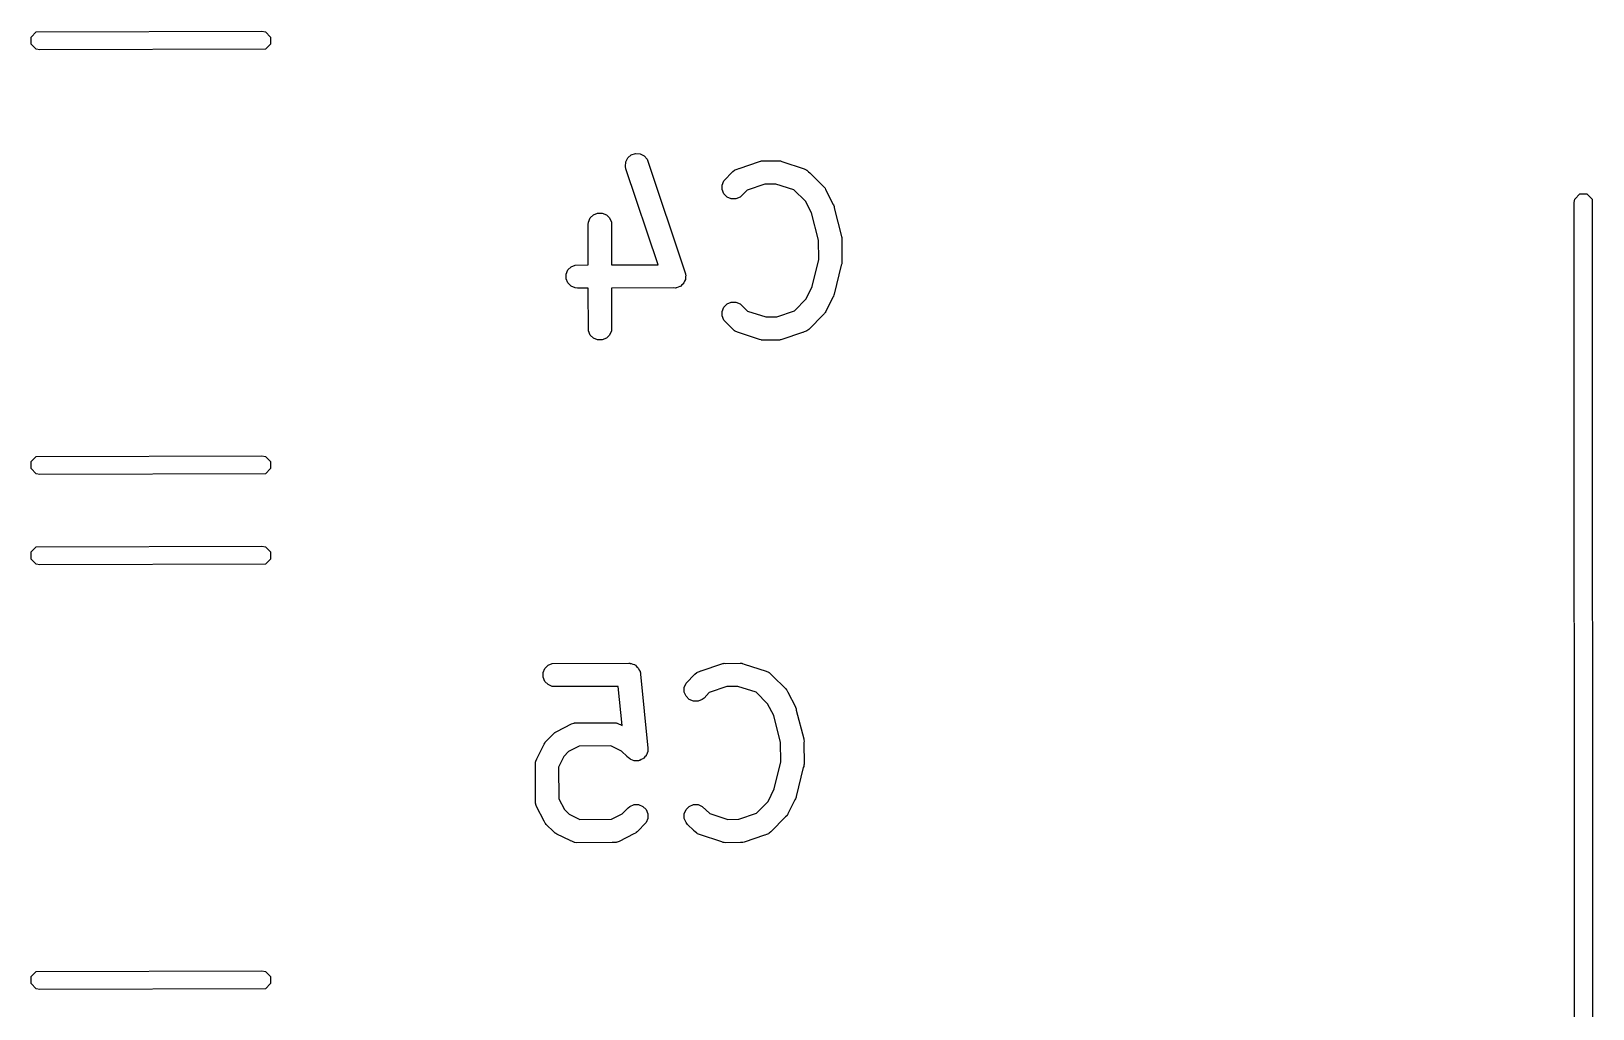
# Model space of a CAD drawing. Extents: x 208 to 341, y -149 to -108.
# Drawn here: x 290.47 to 300.47, y -113.86 to -107.6 of the extents above; entities that cross this region are included whole.
import ezdxf

# ---------------------------------------------------------------- set-up
doc = ezdxf.new("R2010")
doc.units = 0
doc.layers.add('BLACK', color=7, linetype='CONTINUOUS')

msp = doc.modelspace()

# ---------------------------------------------------------------- linework, layer by layer
at = {"layer": 'BLACK', "linetype": 'CONTINUOUS'}
for p, q in [((290.465647, -107.636846), (290.498119, -107.604374)), ((290.465647, -107.682768), (290.465647, -107.636846)), ((290.498119, -107.604374), (291.943584, -107.599807)), ((291.943584, -107.599807), (291.966545, -107.604374)), ((291.966545, -107.604374), (291.999017, -107.636846)), ((291.999017, -107.636846), (291.999017, -107.682768)), ((290.498119, -107.71524), (290.465647, -107.682768)), ((290.52108, -107.719807), (290.498119, -107.71524)), ((291.966545, -107.71524), (290.52108, -107.719807)), ((291.999017, -107.682768), (291.966545, -107.71524)), ((294.273207, -108.46658), (294.275282, -108.43739)), ((294.276467, -108.480917), (294.273207, -108.46658)), ((294.275282, -108.43739), (294.288368, -108.411217)), ((294.288368, -108.411217), (294.310475, -108.392043)), ((294.310475, -108.392043), (294.338238, -108.382789)), ((294.338238, -108.382789), (294.367428, -108.384864)), ((294.367428, -108.384864), (294.393601, -108.39795)), ((294.393601, -108.39795), (294.412775, -108.420057)), ((294.412775, -108.420057), (294.656864, -109.147767)), ((295.001634, -108.478879), (295.133424, -108.433668)), ((295.133424, -108.433668), (295.140679, -108.432018)), ((295.140679, -108.432018), (295.14251, -108.43126)), ((295.14251, -108.43126), (295.144106, -108.431239)), ((295.144106, -108.431239), (295.147761, -108.430408)), ((295.147761, -108.430408), (295.157061, -108.431069)), ((295.157061, -108.431069), (295.25238, -108.429819)), ((295.25238, -108.429819), (295.259785, -108.430548)), ((295.259785, -108.430548), (295.26176, -108.430408)), ((295.26176, -108.430408), (295.263246, -108.430889)), ((295.263246, -108.430889), (295.267012, -108.43126)), ((295.267012, -108.43126), (295.276375, -108.435138)), ((295.276375, -108.435138), (295.418954, -108.481287)), ((294.483019, -109.096718), (294.276467, -108.480917)), ((294.893107, -108.585426), (294.904306, -108.558389)), ((294.904306, -108.558389), (294.961252, -108.499405)), ((294.961252, -108.499405), (294.972617, -108.490078)), ((294.972617, -108.490078), (294.975105, -108.489047)), ((294.975105, -108.489047), (294.977142, -108.487281)), ((294.977142, -108.487281), (294.990105, -108.482833)), ((294.990105, -108.482833), (294.999653, -108.478879)), ((294.999653, -108.478879), (295.001634, -108.478879)), ((295.418954, -108.481287), (295.432379, -108.487281)), ((295.432379, -108.487281), (295.434414, -108.489046)), ((295.434414, -108.489046), (295.436905, -108.490078)), ((295.436905, -108.490078), (295.446843, -108.499826)), ((295.446843, -108.499826), (295.454486, -108.506455)), ((295.454486, -108.506455), (295.455337, -108.508158)), ((295.455337, -108.508158), (295.543508, -108.594643)), ((294.893107, -108.614688), (294.893107, -108.585426)), ((294.904306, -108.641725), (294.893107, -108.614688)), ((294.924998, -108.662417), (294.904306, -108.641725)), ((294.952035, -108.673616), (294.924998, -108.662417)), ((295.008334, -108.662417), (294.981297, -108.673616)), ((295.019699, -108.65309), (295.008334, -108.662417)), ((295.053221, -108.618367), (295.019699, -108.65309)), ((295.165927, -108.579703), (295.053221, -108.618367)), ((295.237306, -108.578767), (295.165927, -108.579703)), ((295.353233, -108.61629), (295.237306, -108.578767)), ((295.427442, -108.68908), (295.353233, -108.61629)), ((295.543508, -108.594643), (295.548228, -108.600393)), ((295.548228, -108.600393), (295.549725, -108.601692)), ((295.549725, -108.601692), (295.550451, -108.603102)), ((295.550451, -108.603102), (295.552836, -108.606008)), ((295.552836, -108.606008), (295.556487, -108.614823)), ((295.556487, -108.614823), (295.605176, -108.709373)), ((300.356899, -108.675096), (300.389371, -108.642624)), ((300.389371, -108.642624), (300.435293, -108.642624)), ((300.435293, -108.642624), (300.467765, -108.675096)), ((294.067855, -108.775792), (294.094891, -108.764593)), ((294.094891, -108.764593), (294.124155, -108.764593)), ((294.124155, -108.764593), (294.151191, -108.775792)), ((294.981297, -108.673616), (294.952035, -108.673616)), ((295.466133, -108.764215), (295.427442, -108.68908)), ((295.510751, -108.937645), (295.466133, -108.764215)), ((295.605176, -108.709373), (295.605585, -108.710442)), ((295.605585, -108.710442), (295.605908, -108.710878)), ((295.605908, -108.710878), (295.606227, -108.712121)), ((295.606227, -108.712121), (295.610431, -108.723104)), ((295.610431, -108.723104), (295.610956, -108.730501)), ((295.610956, -108.730501), (295.658474, -108.9152)), ((300.352332, -108.698057), (300.356899, -108.675096)), ((300.356899, -118.991018), (300.352332, -108.698057)), ((300.467765, -108.675096), (300.472332, -118.968057)), ((294.034523, -108.838152), (294.035964, -108.82352)), ((294.035072, -109.097737), (294.034523, -108.838152)), ((294.035964, -108.82352), (294.047163, -108.796484)), ((294.047163, -108.796484), (294.067855, -108.775792)), ((294.151191, -108.775792), (294.171883, -108.796484)), ((294.171883, -108.796484), (294.183082, -108.82352)), ((294.183082, -108.82352), (294.183661, -109.097399)), ((295.511893, -109.062417), (295.510751, -108.937645)), ((295.658474, -108.9152), (295.658849, -108.917736)), ((295.658849, -108.917736), (295.659272, -108.918758)), ((295.659272, -108.918758), (295.659289, -108.920719)), ((295.659289, -108.920719), (295.660624, -108.929744)), ((295.660624, -108.929744), (295.659445, -108.937667)), ((295.659445, -108.937667), (295.660713, -109.076247)), ((295.469867, -109.23554), (295.511893, -109.062417)), ((293.893107, -109.156853), (293.904306, -109.129817)), ((293.893107, -109.186117), (293.893107, -109.156853)), ((293.904306, -109.129817), (293.924998, -109.109125)), ((293.924998, -109.109125), (293.952034, -109.097926)), ((293.952034, -109.097926), (294.035072, -109.097737)), ((294.183661, -109.097399), (294.483019, -109.096718)), ((294.656864, -109.147767), (294.658513, -109.155022)), ((294.658513, -109.155022), (294.659272, -109.156853)), ((294.659272, -109.156853), (294.659272, -109.158357)), ((294.659272, -109.158357), (294.660124, -109.162104)), ((294.660124, -109.162104), (294.659272, -109.174089)), ((295.656095, -109.098547), (295.610855, -109.284913)), ((295.659272, -109.090879), (295.656095, -109.098547)), ((295.660169, -109.081764), (295.659272, -109.090879)), ((295.660624, -109.079893), (295.660169, -109.081764)), ((295.660713, -109.076247), (295.660461, -109.0788)), ((295.660461, -109.0788), (295.660624, -109.079893)), ((293.904306, -109.213153), (293.893107, -109.186117)), ((293.924998, -109.233845), (293.904306, -109.213153)), ((293.952034, -109.245044), (293.924998, -109.233845)), ((293.966666, -109.246485), (293.952034, -109.245044)), ((294.035386, -109.246328), (293.966666, -109.246485)), ((294.035964, -109.519451), (294.035386, -109.246328)), ((294.583641, -109.245081), (294.183975, -109.24599)), ((294.183975, -109.24599), (294.184523, -109.504819)), ((294.595093, -109.245896), (294.583641, -109.245081)), ((294.59763, -109.24505), (294.595093, -109.245896)), ((294.600345, -109.245044), (294.59763, -109.24505)), ((294.611454, -109.240442), (294.600345, -109.245044)), ((294.622855, -109.236642), (294.611454, -109.240442)), ((294.62489, -109.234876), (294.622855, -109.236642)), ((294.627381, -109.233845), (294.62489, -109.234876)), ((294.635883, -109.225342), (294.627381, -109.233845)), ((294.644963, -109.217468), (294.635883, -109.225342)), ((294.646167, -109.215058), (294.644963, -109.217468)), ((294.648073, -109.213153), (294.646167, -109.215058)), ((294.652675, -109.202041), (294.648073, -109.213153)), ((294.658049, -109.191294), (294.652675, -109.202041)), ((294.658239, -109.188608), (294.658049, -109.191294)), ((294.659272, -109.186117), (294.658239, -109.188608)), ((294.659272, -109.174089), (294.659272, -109.186117)), ((295.431142, -109.31535), (295.469867, -109.23554)), ((294.893107, -109.394948), (294.904306, -109.367912)), ((294.904306, -109.367912), (294.924999, -109.347219)), ((294.924999, -109.347219), (294.952035, -109.336021)), ((294.952035, -109.336021), (294.981298, -109.336021)), ((294.981298, -109.336021), (295.008334, -109.34722)), ((295.008334, -109.34722), (295.056023, -109.393262)), ((295.356865, -109.391076), (295.431142, -109.31535)), ((295.601825, -109.304269), (295.557557, -109.395502)), ((295.605908, -109.298759), (295.601825, -109.304269)), ((295.609843, -109.287743), (295.605908, -109.298759)), ((295.610431, -109.286533), (295.609843, -109.287743)), ((295.610469, -109.285992), (295.610431, -109.286533)), ((295.610855, -109.284913), (295.610469, -109.285992)), ((294.893107, -109.424211), (294.893107, -109.394948)), ((294.904305, -109.451247), (294.893107, -109.424211)), ((294.913632, -109.462612), (294.904305, -109.451247)), ((294.954457, -109.502027), (294.913632, -109.462612)), ((295.056023, -109.393262), (295.172215, -109.43087)), ((295.172215, -109.43087), (295.243593, -109.429934)), ((295.243593, -109.429934), (295.356865, -109.391076)), ((295.542202, -109.414468), (295.44827, -109.510233)), ((295.549725, -109.407945), (295.542202, -109.414468)), ((295.551737, -109.404748), (295.549725, -109.407945)), ((295.552836, -109.403628), (295.551737, -109.404748)), ((295.553593, -109.401798), (295.552836, -109.403628)), ((295.557557, -109.395502), (295.553593, -109.401798)), ((294.047163, -109.546487), (294.035964, -109.519451)), ((294.067855, -109.567179), (294.047163, -109.546487)), ((294.094891, -109.578378), (294.067855, -109.567179)), ((294.151191, -109.567179), (294.124155, -109.578378)), ((294.171883, -109.546487), (294.151191, -109.567179)), ((294.183082, -109.519451), (294.171883, -109.546487)), ((294.184523, -109.504819), (294.183082, -109.519451)), ((294.955035, -109.503183), (294.954457, -109.502027)), ((294.961126, -109.508466), (294.955035, -109.503183)), ((294.972617, -109.51956), (294.961126, -109.508466)), ((294.975105, -109.52059), (294.972617, -109.51956)), ((294.977142, -109.522357), (294.975105, -109.52059)), ((294.990568, -109.528351), (294.977142, -109.522357)), ((295.133149, -109.5745), (294.990568, -109.528351)), ((295.407887, -109.530759), (295.276097, -109.57597)), ((295.409869, -109.530759), (295.407887, -109.530759)), ((295.419421, -109.526802), (295.409869, -109.530759)), ((295.432379, -109.522357), (295.419421, -109.526802)), ((295.434414, -109.520591), (295.432379, -109.522357)), ((295.436905, -109.51956), (295.434414, -109.520591)), ((295.44827, -109.510233), (295.436905, -109.51956)), ((294.124155, -109.578378), (294.094891, -109.578378)), ((295.14251, -109.578378), (295.133149, -109.5745)), ((295.146273, -109.578748), (295.14251, -109.578378)), ((295.147761, -109.57923), (295.146273, -109.578748)), ((295.149735, -109.579089), (295.147761, -109.57923)), ((295.157142, -109.579819), (295.149735, -109.579089)), ((295.252459, -109.578568), (295.157142, -109.579819)), ((295.26176, -109.57923), (295.252459, -109.578568)), ((295.265414, -109.578398), (295.26176, -109.57923)), ((295.267012, -109.578378), (295.265414, -109.578398)), ((295.268843, -109.577619), (295.267012, -109.578378)), ((295.276097, -109.57597), (295.268843, -109.577619)), ((290.465647, -110.356846), (290.498119, -110.324374)), ((290.465647, -110.402768), (290.465647, -110.356846)), ((290.498119, -110.324374), (291.943584, -110.319807)), ((291.943584, -110.319807), (291.966545, -110.324374)), ((291.966545, -110.324374), (291.999017, -110.356846)), ((291.999017, -110.356846), (291.999017, -110.402768)), ((290.498119, -110.43524), (290.465647, -110.402768)), ((290.52108, -110.439807), (290.498119, -110.43524)), ((291.966545, -110.43524), (290.52108, -110.439807)), ((291.999017, -110.402768), (291.966545, -110.43524)), ((290.465647, -110.936846), (290.498119, -110.904374)), ((290.465647, -110.982768), (290.465647, -110.936846)), ((290.498119, -110.904374), (291.943584, -110.899807)), ((291.943584, -110.899807), (291.966545, -110.904374)), ((291.966545, -110.904374), (291.999017, -110.936846)), ((291.999017, -110.936846), (291.999017, -110.982768)), ((290.498119, -111.01524), (290.465647, -110.982768)), ((290.52108, -111.019807), (290.498119, -111.01524)), ((291.966545, -111.01524), (290.52108, -111.019807)), ((291.999017, -110.982768), (291.966545, -111.01524)), ((293.756876, -111.682958), (293.777568, -111.662266)), ((293.777568, -111.662266), (293.804604, -111.651067)), ((293.804604, -111.651067), (294.295426, -111.649626)), ((294.295426, -111.649626), (294.300837, -111.650158)), ((294.300837, -111.650158), (294.302666, -111.649976)), ((294.302666, -111.649976), (294.304452, -111.650514)), ((294.304452, -111.650514), (294.310058, -111.651067)), ((294.310058, -111.651067), (294.320184, -111.655261)), ((294.320184, -111.655261), (294.330682, -111.658429)), ((294.330682, -111.658429), (294.333605, -111.66082)), ((294.333605, -111.66082), (294.337094, -111.662266)), ((294.337094, -111.662266), (294.344847, -111.670019)), ((294.344847, -111.670019), (294.35333, -111.67696)), ((294.758966, -111.698686), (294.890756, -111.653475)), ((294.890756, -111.653475), (294.898011, -111.651825)), ((294.898011, -111.651825), (294.899842, -111.651067)), ((294.899842, -111.651067), (294.901438, -111.651046)), ((294.901438, -111.651046), (294.905093, -111.650215)), ((294.905093, -111.650215), (294.914393, -111.650876)), ((294.914393, -111.650876), (295.009712, -111.649626)), ((295.009712, -111.649626), (295.017117, -111.650355)), ((295.017117, -111.650355), (295.019092, -111.650215)), ((295.019092, -111.650215), (295.020578, -111.650696)), ((295.020578, -111.650696), (295.024344, -111.651067)), ((295.024344, -111.651067), (295.033707, -111.654945)), ((295.033707, -111.654945), (295.176286, -111.701094)), ((293.745677, -111.709994), (293.756876, -111.682958)), ((293.745677, -111.739258), (293.745677, -111.709994)), ((293.756876, -111.766294), (293.745677, -111.739258)), ((293.777568, -111.786986), (293.756876, -111.766294)), ((294.35333, -111.67696), (294.355114, -111.680286)), ((294.355114, -111.680286), (294.357786, -111.682958)), ((294.357786, -111.682958), (294.361981, -111.693087)), ((294.361981, -111.693087), (294.367164, -111.702747)), ((294.367164, -111.702747), (294.367554, -111.70654)), ((294.367554, -111.70654), (294.368985, -111.709994)), ((294.368985, -111.709994), (294.368985, -111.720434)), ((294.368985, -111.720434), (294.417673, -112.193353)), ((294.661638, -111.778196), (294.718584, -111.719212)), ((294.718584, -111.719212), (294.729949, -111.709885)), ((294.729949, -111.709885), (294.732437, -111.708854)), ((294.732437, -111.708854), (294.734474, -111.707088)), ((294.734474, -111.707088), (294.747437, -111.70264)), ((294.747437, -111.70264), (294.756985, -111.698686)), ((294.756985, -111.698686), (294.758966, -111.698686)), ((295.176286, -111.701094), (295.189711, -111.707088)), ((295.189711, -111.707088), (295.191746, -111.708853)), ((295.191746, -111.708853), (295.194237, -111.709885)), ((295.194237, -111.709885), (295.204175, -111.719633)), ((295.204175, -111.719633), (295.211818, -111.726262)), ((295.211818, -111.726262), (295.212669, -111.727965)), ((295.212669, -111.727965), (295.30084, -111.81445)), ((293.804604, -111.798185), (293.777568, -111.786986)), ((293.819236, -111.799626), (293.804604, -111.798185)), ((294.227627, -111.798427), (293.819236, -111.799626)), ((294.253474, -112.049484), (294.227627, -111.798427)), ((294.650439, -111.805233), (294.661638, -111.778196)), ((294.650439, -111.834495), (294.650439, -111.805233)), ((294.661638, -111.861532), (294.650439, -111.834495)), ((294.68233, -111.882224), (294.661638, -111.861532)), ((294.777031, -111.872897), (294.765666, -111.882224)), ((294.810553, -111.838174), (294.777031, -111.872897)), ((294.923259, -111.79951), (294.810553, -111.838174)), ((294.994638, -111.798574), (294.923259, -111.79951)), ((295.110565, -111.836097), (294.994638, -111.798574)), ((295.184774, -111.908887), (295.110565, -111.836097)), ((295.30084, -111.81445), (295.30556, -111.8202)), ((295.30556, -111.8202), (295.307057, -111.821499)), ((295.307057, -111.821499), (295.307783, -111.822909)), ((295.307783, -111.822909), (295.310168, -111.825815)), ((295.310168, -111.825815), (295.313819, -111.83463)), ((295.313819, -111.83463), (295.362508, -111.92918)), ((294.709367, -111.893423), (294.68233, -111.882224)), ((294.738629, -111.893423), (294.709367, -111.893423)), ((294.765666, -111.882224), (294.738629, -111.893423)), ((295.223465, -111.984022), (295.184774, -111.908887)), ((295.362508, -111.92918), (295.362917, -111.930249)), ((295.362917, -111.930249), (295.36324, -111.930685)), ((295.36324, -111.930685), (295.363559, -111.931928)), ((295.363559, -111.931928), (295.367763, -111.942911)), ((295.367763, -111.942911), (295.368288, -111.950308)), ((295.368288, -111.950308), (295.415806, -112.135007)), ((293.833997, -112.087187), (293.928552, -112.038496)), ((293.928552, -112.038496), (293.942283, -112.033241)), ((293.942283, -112.033241), (293.944972, -112.033049)), ((293.944972, -112.033049), (293.947461, -112.032019)), ((293.947461, -112.032019), (293.96053, -112.031944)), ((293.96053, -112.031944), (293.971473, -112.031167)), ((293.971473, -112.031167), (293.973582, -112.03187)), ((293.973582, -112.03187), (294.200188, -112.030578)), ((294.200188, -112.030578), (294.21482, -112.032019)), ((294.21482, -112.032019), (294.217309, -112.03305)), ((294.217309, -112.03305), (294.219997, -112.033241)), ((294.219997, -112.033241), (294.23299, -112.039545)), ((294.23299, -112.039545), (294.241856, -112.043218)), ((294.241856, -112.043218), (294.243078, -112.04444)), ((294.243078, -112.04444), (294.253474, -112.049484)), ((295.268083, -112.157452), (295.223465, -111.984022)), ((293.710479, -112.253163), (293.752154, -112.167275)), ((293.752154, -112.167275), (293.756118, -112.160975)), ((293.756118, -112.160975), (293.756876, -112.159148)), ((293.756876, -112.159148), (293.758006, -112.157977)), ((293.758006, -112.157977), (293.759986, -112.154832)), ((293.759986, -112.154832), (293.76648, -112.149199)), ((293.76648, -112.149199), (293.813822, -112.100164)), ((293.813822, -112.100164), (293.819571, -112.095445)), ((293.819571, -112.095445), (293.820871, -112.093947)), ((293.820871, -112.093947), (293.822284, -112.093219)), ((293.822284, -112.093219), (293.825187, -112.090837)), ((293.825187, -112.090837), (293.833997, -112.087187)), ((295.269225, -112.282224), (295.268083, -112.157452)), ((295.415806, -112.135007), (295.416181, -112.137543)), ((295.416181, -112.137543), (295.416604, -112.138565)), ((295.416604, -112.138565), (295.416621, -112.140526)), ((295.416621, -112.140526), (295.417956, -112.149551)), ((295.417956, -112.149551), (295.416777, -112.157474)), ((295.416777, -112.157474), (295.418045, -112.296054)), ((293.69928, -112.276245), (293.705584, -112.263251)), ((293.705584, -112.263251), (293.709257, -112.254386)), ((293.709257, -112.254386), (293.710479, -112.253163)), ((293.878669, -112.247219), (293.845372, -112.315841)), ((293.908913, -112.215892), (293.878669, -112.247219)), ((293.977664, -112.180489), (293.908913, -112.215892)), ((294.1804, -112.179333), (293.977664, -112.180489)), ((294.249022, -112.21263), (294.1804, -112.179333)), ((294.284049, -112.246446), (294.249022, -112.21263)), ((294.285141, -112.248482), (294.284049, -112.246446)), ((294.291804, -112.253933), (294.285141, -112.248482)), ((294.301377, -112.263176), (294.291804, -112.253933)), ((294.304865, -112.264621), (294.301377, -112.263176)), ((294.307789, -112.267013), (294.304865, -112.264621)), ((294.318286, -112.27018), (294.307789, -112.267013)), ((294.328413, -112.274375), (294.318286, -112.27018)), ((294.332189, -112.274375), (294.328413, -112.274375)), ((294.335805, -112.275466), (294.332189, -112.274375)), ((294.346715, -112.274375), (294.335805, -112.275466)), ((294.357676, -112.274375), (294.346715, -112.274375)), ((294.361164, -112.272929), (294.357676, -112.274375)), ((294.364924, -112.272554), (294.361164, -112.272929)), ((294.374587, -112.267369), (294.364924, -112.272554)), ((294.384712, -112.263176), (294.374587, -112.267369)), ((294.387382, -112.260505), (294.384712, -112.263176)), ((294.390711, -112.25872), (294.387382, -112.260505)), ((294.397656, -112.250231), (294.390711, -112.25872)), ((294.405405, -112.242483), (294.397656, -112.250231)), ((294.406849, -112.238996), (294.405405, -112.242483)), ((294.409242, -112.236072), (294.406849, -112.238996)), ((294.41241, -112.225571), (294.409242, -112.236072)), ((294.416604, -112.215447), (294.41241, -112.225571)), ((294.417695, -112.208056), (294.416604, -112.211671)), ((294.416604, -112.211671), (294.416604, -112.215447)), ((294.417673, -112.193353), (294.417695, -112.208056)), ((293.696617, -112.296054), (293.698058, -112.281422)), ((293.697909, -112.522658), (293.696617, -112.296054)), ((293.698058, -112.281422), (293.699089, -112.278932)), ((293.699089, -112.278932), (293.69928, -112.276245)), ((293.845372, -112.315841), (293.846528, -112.518577)), ((295.227199, -112.455347), (295.269225, -112.282224)), ((295.413427, -112.318354), (295.368187, -112.50472)), ((295.416604, -112.310686), (295.413427, -112.318354)), ((295.417501, -112.301571), (295.416604, -112.310686)), ((295.417956, -112.2997), (295.417501, -112.301571)), ((295.418045, -112.296054), (295.417793, -112.298607)), ((295.417793, -112.298607), (295.417956, -112.2997)), ((295.188474, -112.535157), (295.227199, -112.455347)), ((293.697206, -112.524768), (293.697909, -112.522658)), ((293.697983, -112.53571), (293.697206, -112.524768)), ((293.698058, -112.548781), (293.697983, -112.53571)), ((293.699089, -112.55127), (293.698058, -112.548781)), ((293.69928, -112.553958), (293.699089, -112.55127)), ((293.704535, -112.56769), (293.69928, -112.553958)), ((293.753225, -112.662242), (293.704535, -112.56769)), ((293.846528, -112.518577), (293.881932, -112.587328)), ((294.290011, -112.576355), (294.301377, -112.567027)), ((294.301377, -112.567027), (294.328413, -112.555828)), ((294.328413, -112.555828), (294.357676, -112.555828)), ((294.357676, -112.555828), (294.384712, -112.567026)), ((294.384712, -112.567026), (294.405405, -112.587719)), ((294.661638, -112.587719), (294.682331, -112.567026)), ((294.682331, -112.567026), (294.709367, -112.555828)), ((294.709367, -112.555828), (294.73863, -112.555828)), ((294.73863, -112.555828), (294.765666, -112.567027)), ((294.765666, -112.567027), (294.813355, -112.613069)), ((295.114197, -112.610883), (295.188474, -112.535157)), ((295.359157, -112.524076), (295.314889, -112.615309)), ((295.36324, -112.518566), (295.359157, -112.524076)), ((295.367175, -112.50755), (295.36324, -112.518566)), ((295.367763, -112.50634), (295.367175, -112.50755)), ((295.367801, -112.505799), (295.367763, -112.50634)), ((295.368187, -112.50472), (295.367801, -112.505799)), ((293.756875, -112.671054), (293.753225, -112.662242)), ((293.759258, -112.673958), (293.756875, -112.671054)), ((293.759986, -112.675371), (293.759258, -112.673958)), ((293.881932, -112.587328), (293.913259, -112.617574)), ((293.913259, -112.617574), (293.98188, -112.65087)), ((293.98188, -112.65087), (294.184616, -112.649714)), ((294.184616, -112.649714), (294.253366, -112.614311)), ((294.253366, -112.614311), (294.290011, -112.576355)), ((294.405406, -112.671054), (294.34846, -112.730039)), ((294.405405, -112.587719), (294.416604, -112.614755)), ((294.416604, -112.644018), (294.405406, -112.671054)), ((294.416604, -112.614755), (294.416604, -112.644018)), ((294.650439, -112.614755), (294.661638, -112.587719)), ((294.650439, -112.644018), (294.650439, -112.614755)), ((294.661637, -112.671054), (294.650439, -112.644018)), ((294.670964, -112.682419), (294.661637, -112.671054)), ((294.813355, -112.613069), (294.929547, -112.650677)), ((294.929547, -112.650677), (295.000925, -112.649741)), ((295.000925, -112.649741), (295.114197, -112.610883)), ((295.299534, -112.634275), (295.205602, -112.73004)), ((295.307057, -112.627752), (295.299534, -112.634275)), ((295.309069, -112.624555), (295.307057, -112.627752)), ((295.310168, -112.623435), (295.309069, -112.624555)), ((295.310925, -112.621605), (295.310168, -112.623435)), ((295.314889, -112.615309), (295.310925, -112.621605)), ((293.761484, -112.67667), (293.759986, -112.675371)), ((293.766202, -112.682419), (293.761484, -112.67667)), ((293.815237, -112.72976), (293.766202, -112.682419)), ((293.820871, -112.736257), (293.815237, -112.72976)), ((293.824016, -112.738236), (293.820871, -112.736257)), ((293.825187, -112.739367), (293.824016, -112.738236)), ((293.827014, -112.740124), (293.825187, -112.739367)), ((293.833314, -112.744089), (293.827014, -112.740124)), ((293.919203, -112.785764), (293.833314, -112.744089)), ((294.328283, -112.743016), (294.233729, -112.791708)), ((294.337094, -112.739367), (294.328283, -112.743016)), ((294.339996, -112.736984), (294.337094, -112.739367)), ((294.34141, -112.736257), (294.339996, -112.736984)), ((294.34271, -112.734757), (294.34141, -112.736257)), ((294.34846, -112.730039), (294.34271, -112.734757)), ((294.711789, -112.721834), (294.670964, -112.682419)), ((294.712367, -112.72299), (294.711789, -112.721834)), ((294.718458, -112.728273), (294.712367, -112.72299)), ((294.729949, -112.739367), (294.718458, -112.728273)), ((294.732437, -112.740397), (294.729949, -112.739367)), ((294.734474, -112.742164), (294.732437, -112.740397)), ((294.7479, -112.748158), (294.734474, -112.742164)), ((294.890481, -112.794307), (294.7479, -112.748158)), ((295.165219, -112.750566), (295.033429, -112.795777)), ((295.167201, -112.750566), (295.165219, -112.750566)), ((295.176753, -112.746609), (295.167201, -112.750566)), ((295.189711, -112.742164), (295.176753, -112.746609)), ((295.191746, -112.740398), (295.189711, -112.742164)), ((295.194237, -112.739367), (295.191746, -112.740398)), ((295.205602, -112.73004), (295.194237, -112.739367)), ((293.920425, -112.786986), (293.919203, -112.785764)), ((293.929284, -112.790655), (293.920425, -112.786986)), ((293.942283, -112.796963), (293.929284, -112.790655)), ((293.944972, -112.797154), (293.942283, -112.796963)), ((293.947461, -112.798185), (293.944972, -112.797154)), ((293.962093, -112.799626), (293.947461, -112.798185)), ((294.188697, -112.798333), (293.962093, -112.799626)), ((294.190807, -112.799037), (294.188697, -112.798333)), ((294.201749, -112.798259), (294.190807, -112.799037)), ((294.21482, -112.798185), (294.201749, -112.798259)), ((294.217309, -112.797153), (294.21482, -112.798185)), ((294.219997, -112.796963), (294.217309, -112.797153)), ((294.233729, -112.791708), (294.219997, -112.796963)), ((294.899842, -112.798185), (294.890481, -112.794307)), ((294.903605, -112.798555), (294.899842, -112.798185)), ((294.905093, -112.799037), (294.903605, -112.798555)), ((294.907067, -112.798896), (294.905093, -112.799037)), ((294.914474, -112.799626), (294.907067, -112.798896)), ((295.009791, -112.798375), (294.914474, -112.799626)), ((295.019092, -112.799037), (295.009791, -112.798375)), ((295.022746, -112.798205), (295.019092, -112.799037)), ((295.024344, -112.798185), (295.022746, -112.798205)), ((295.026175, -112.797426), (295.024344, -112.798185)), ((295.033429, -112.795777), (295.026175, -112.797426)), ((290.465647, -113.656846), (290.498119, -113.624374)), ((290.465647, -113.702768), (290.465647, -113.656846)), ((290.498119, -113.624374), (291.943584, -113.619807)), ((291.943584, -113.619807), (291.966545, -113.624374)), ((291.966545, -113.624374), (291.999017, -113.656846)), ((291.999017, -113.656846), (291.999017, -113.702768)), ((290.498119, -113.73524), (290.465647, -113.702768)), ((290.52108, -113.739807), (290.498119, -113.73524)), ((291.966545, -113.73524), (290.52108, -113.739807)), ((291.999017, -113.702768), (291.966545, -113.73524))]:
    msp.add_line(p, q, dxfattribs=at)

doc.saveas('drawing.dxf')
